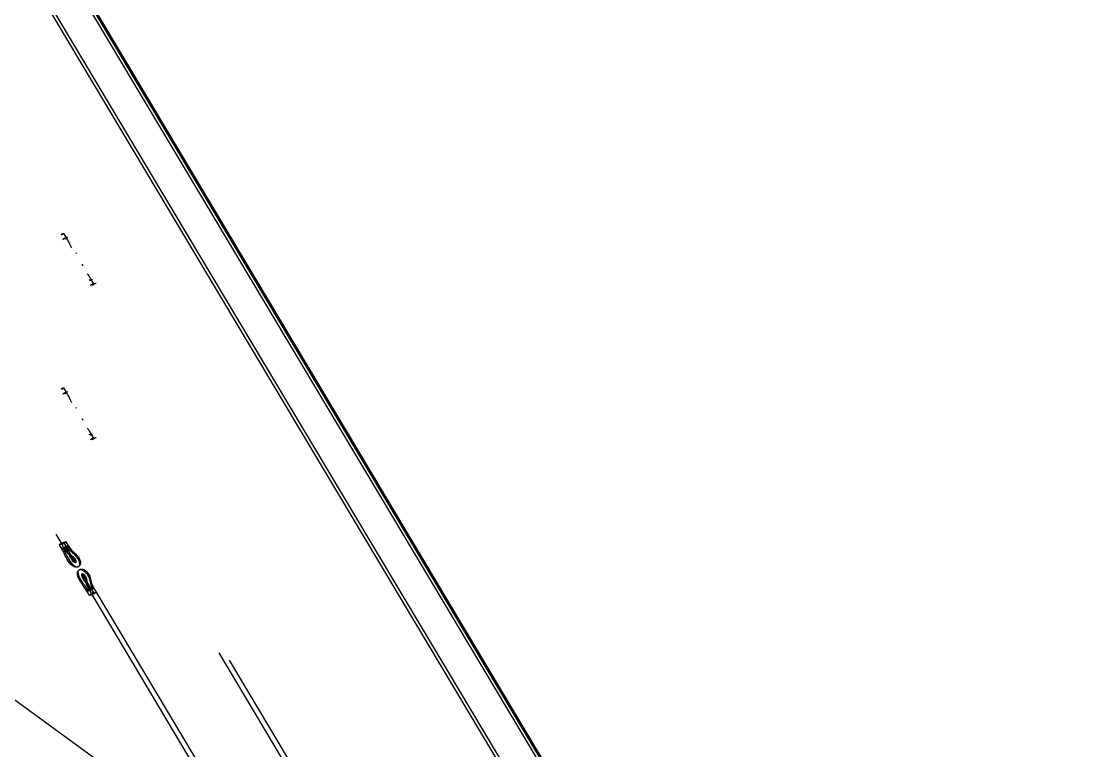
# Model space of a CAD drawing. Extents: x 0 to 478, y 0 to 494.
# Drawn here: x 251 to 356.8, y 249.4 to 322.3 of the extents above; entities that cross this region are included whole.
import ezdxf

# ---------------------------------------------------------------- set-up
doc = ezdxf.new("R2010")
doc.units = 0
doc.layers.get('0').update_dxf_attribs({"linetype": 'CONTINUOUS'})

msp = doc.modelspace()

# ---------------------------------------------------------------- linework, layer by layer
at = {"color": 253}
for p, q in [((356.154, 159.589), (211.946, 401.084)), ((356.21, 159.767), (212.003, 401.264)), ((355.858, 159.511), (211.707, 400.911)), ((353.028, 157.452), (208.821, 398.949)), ((353.325, 157.532), (209.119, 399.027)), ((356.842, 177.061), (133.75, 339.386)), ((255.203, 300.546), (255.239, 300.486)), ((255.288, 301.13), (255.541, 300.707)), ((255.45, 300.612), (255.486, 300.551)), ((255.487, 300.551), (255.45, 300.612)), ((258.294, 296.096), (258.04, 296.521)), ((255.288, 285.696), (255.541, 285.272)), ((255.203, 285.111), (255.239, 285.052)), ((255.45, 285.177), (255.486, 285.116)), ((255.487, 285.117), (255.45, 285.177)), ((258.294, 280.661), (258.04, 281.085)), ((254.5, 271.085), (255.105, 270.071)), ((254.859, 270.004), (255.112, 269.582)), ((255.359, 269.646), (255.105, 270.071)), ((255.288, 270.261), (255.541, 269.838)), ((255.53, 270.335), (255.535, 270.327)), ((255.787, 269.903), (255.535, 270.327)), ((258.294, 265.227), (258.04, 265.65)), ((258.288, 265.716), (258.541, 265.293)), ((257.865, 264.971), (257.612, 265.394)), ((257.859, 265.46), (258.112, 265.037)), ((258.112, 265.037), (299.653, 195.468)), ((258.541, 265.293), (300.083, 195.726)), ((270.798, 259.226), (299.653, 210.903)), ((271.828, 258.477), (300.083, 211.16))]:
    msp.add_line(p, q, dxfattribs=at)
for points in [[(255.049, 301.035), (255.107, 301.07), (255.165, 301.099), (255.209, 301.117)], [(255.196, 301.035), (255.166, 301.013), (255.129, 300.988), (255.09, 300.966)], [(255.203, 300.546), (255.265, 300.591), (255.348, 300.64), (255.417, 300.673)], [(255.209, 301.117), (255.254, 301.134), (255.283, 301.14), (255.288, 301.13)], [(255.45, 300.612), (255.418, 300.589), (255.382, 300.565), (255.344, 300.542)], [(255.417, 300.673), (255.487, 300.706), (255.534, 300.72), (255.541, 300.707)], [(255.661, 300.737), (255.593, 300.706), (255.51, 300.656), (255.45, 300.612)], [(255.541, 300.707), (255.549, 300.695), (255.513, 300.658), (255.45, 300.612)], [(255.541, 300.707), (255.668, 300.496), (255.783, 300.286), (255.863, 300.098)], [(255.863, 300.098), (255.906, 299.998), (255.95, 299.901), (256.008, 299.798)], [(256.008, 299.798), (256.03, 299.758), (256.053, 299.718), (256.077, 299.678)], [(256.569, 299.143), (256.569, 299.143), (256.54, 299.142), (256.518, 299.124)], [(256.541, 299.153), (256.542, 299.151), (256.544, 299.151), (256.545, 299.15)], [(256.545, 299.15), (256.562, 299.145), (256.569, 299.142), (256.569, 299.143)], [(257.129, 297.979), (257.153, 297.992), (257.168, 298.027), (257.168, 298.031)], [(257.168, 298.031), (257.165, 298.031), (257.167, 298.01), (257.174, 297.966)], [(257.174, 297.966), (257.176, 297.946), (257.183, 297.921), (257.192, 297.892)], [(257.641, 297.118), (257.672, 297.077), (257.704, 297.035), (257.736, 296.991)], [(257.736, 296.991), (257.841, 296.845), (257.943, 296.688), (258.04, 296.521)], [(257.914, 296.485), (257.879, 296.468), (257.841, 296.448), (257.803, 296.426)], [(258.04, 296.521), (258.034, 296.533), (257.985, 296.519), (257.915, 296.485)], [(257.949, 296.424), (258.01, 296.468), (258.094, 296.519), (258.162, 296.551)], [(257.949, 296.424), (258.014, 296.471), (258.049, 296.507), (258.04, 296.521)], [(258.17, 296.063), (258.1, 296.03), (258.018, 295.981), (257.956, 295.935)], [(258.097, 295.931), (258.134, 295.954), (258.171, 295.978), (258.203, 296.001)], [(258.294, 296.096), (258.287, 296.109), (258.239, 296.096), (258.17, 296.063)], [(258.203, 296.001), (258.266, 296.047), (258.348, 296.095), (258.417, 296.128)], [(258.203, 296.001), (258.265, 296.047), (258.345, 296.093), (258.414, 296.127)], [(258.203, 296.001), (258.266, 296.048), (258.301, 296.084), (258.294, 296.096)], [(258.417, 296.128), (258.487, 296.161), (258.534, 296.175), (258.541, 296.163)], [(255.049, 285.6), (255.107, 285.634), (255.165, 285.665), (255.209, 285.683)], [(255.209, 285.683), (255.254, 285.7), (255.283, 285.704), (255.288, 285.696)], [(255.196, 285.601), (255.166, 285.578), (255.129, 285.554), (255.09, 285.531)], [(255.203, 285.111), (255.265, 285.157), (255.348, 285.206), (255.417, 285.239)], [(255.45, 285.177), (255.418, 285.153), (255.382, 285.13), (255.344, 285.108)], [(255.417, 285.239), (255.487, 285.272), (255.534, 285.284), (255.541, 285.272)], [(255.661, 285.303), (255.593, 285.271), (255.51, 285.221), (255.45, 285.177)], [(255.541, 285.272), (255.549, 285.259), (255.513, 285.224), (255.45, 285.177)], [(255.541, 285.272), (255.668, 285.061), (255.783, 284.851), (255.863, 284.663)], [(255.863, 284.663), (255.906, 284.562), (255.95, 284.466), (256.008, 284.362)], [(256.008, 284.362), (256.03, 284.322), (256.053, 284.282), (256.077, 284.243)], [(256.569, 283.708), (256.569, 283.709), (256.54, 283.706), (256.518, 283.688)], [(256.541, 283.717), (256.542, 283.717), (256.544, 283.716), (256.545, 283.716)], [(256.545, 283.716), (256.562, 283.709), (256.569, 283.706), (256.569, 283.708)], [(257.129, 282.543), (257.153, 282.557), (257.168, 282.593), (257.168, 282.597)], [(257.168, 282.597), (257.165, 282.597), (257.167, 282.575), (257.174, 282.532)], [(257.174, 282.532), (257.176, 282.51), (257.183, 282.485), (257.192, 282.458)], [(257.641, 281.684), (257.672, 281.642), (257.704, 281.599), (257.736, 281.557)], [(257.736, 281.557), (257.841, 281.409), (257.943, 281.252), (258.04, 281.085)], [(257.914, 281.05), (257.879, 281.033), (257.841, 281.012), (257.803, 280.99)], [(258.04, 281.085), (258.034, 281.098), (257.985, 281.084), (257.915, 281.051)], [(257.949, 280.99), (258.01, 281.034), (258.094, 281.084), (258.162, 281.116)], [(257.949, 280.99), (258.014, 281.036), (258.049, 281.073), (258.04, 281.085)], [(258.17, 280.628), (258.1, 280.595), (258.018, 280.547), (257.956, 280.501)], [(258.097, 280.497), (258.134, 280.519), (258.171, 280.544), (258.203, 280.566)], [(258.294, 280.661), (258.287, 280.673), (258.239, 280.661), (258.17, 280.628)], [(258.203, 280.566), (258.266, 280.611), (258.348, 280.661), (258.417, 280.694)], [(258.203, 280.566), (258.265, 280.611), (258.345, 280.659), (258.414, 280.693)], [(258.203, 280.566), (258.266, 280.613), (258.301, 280.648), (258.294, 280.661)], [(258.417, 280.694), (258.487, 280.727), (258.534, 280.739), (258.541, 280.727)], [(254.859, 270.004), (254.852, 270.017), (254.886, 270.054), (254.949, 270.1)], [(254.982, 270.039), (254.914, 270.004), (254.865, 269.992), (254.859, 270.004)], [(254.949, 270.1), (255.013, 270.145), (255.094, 270.195), (255.163, 270.228)], [(255.196, 270.166), (255.134, 270.12), (255.053, 270.072), (254.982, 270.039)], [(255.196, 270.166), (255.133, 270.119), (255.098, 270.083), (255.105, 270.071)], [(255.105, 270.071), (255.098, 270.083), (255.133, 270.119), (255.196, 270.166)], [(255.341, 270.164), (255.222, 270.093), (255.118, 270.051), (255.105, 270.071)], [(255.105, 270.071), (255.113, 270.058), (255.16, 270.071), (255.229, 270.104)], [(255.163, 270.228), (255.233, 270.261), (255.28, 270.273), (255.288, 270.261)], [(255.411, 270.293), (255.341, 270.26), (255.259, 270.211), (255.196, 270.166)], [(255.196, 270.166), (255.259, 270.211), (255.341, 270.26), (255.411, 270.293)], [(255.288, 270.261), (255.295, 270.249), (255.261, 270.213), (255.196, 270.166)], [(255.203, 269.677), (255.265, 269.722), (255.348, 269.77), (255.417, 269.803)], [(255.229, 270.104), (255.3, 270.137), (255.381, 270.185), (255.444, 270.232)], [(255.535, 270.327), (255.546, 270.308), (255.459, 270.235), (255.341, 270.164)], [(255.535, 270.327), (255.528, 270.339), (255.48, 270.325), (255.411, 270.293)], [(255.411, 270.293), (255.48, 270.325), (255.528, 270.339), (255.535, 270.327)], [(255.417, 269.803), (255.487, 269.837), (255.534, 269.85), (255.541, 269.838)], [(255.444, 270.232), (255.507, 270.278), (255.542, 270.315), (255.535, 270.327)], [(255.663, 269.869), (255.596, 269.838), (255.512, 269.787), (255.45, 269.743)], [(255.541, 269.838), (255.549, 269.825), (255.513, 269.788), (255.45, 269.743)], [(255.483, 269.681), (255.55, 269.712), (255.636, 269.764), (255.697, 269.808)], [(255.541, 269.838), (255.668, 269.626), (255.783, 269.416), (255.863, 269.227)], [(255.787, 269.903), (255.782, 269.915), (255.732, 269.903), (255.663, 269.869)], [(255.697, 269.808), (255.76, 269.853), (255.796, 269.892), (255.787, 269.903)], [(255.973, 269.422), (255.896, 269.507), (255.809, 269.619), (255.697, 269.808)], [(255.787, 269.903), (255.904, 269.707), (256.042, 269.518), (256.188, 269.38)], [(255.112, 269.582), (255.104, 269.594), (255.139, 269.63), (255.203, 269.677)], [(255.236, 269.615), (255.166, 269.582), (255.119, 269.569), (255.112, 269.582)], [(255.385, 269.073), (255.317, 269.227), (255.218, 269.404), (255.112, 269.582)], [(255.203, 269.677), (255.324, 269.472), (255.388, 269.353), (255.429, 269.266)], [(255.45, 269.743), (255.386, 269.696), (255.305, 269.647), (255.236, 269.615)], [(255.45, 269.743), (255.386, 269.696), (255.35, 269.659), (255.359, 269.646)], [(255.359, 269.646), (255.366, 269.634), (255.414, 269.647), (255.483, 269.681)], [(255.735, 269.13), (255.595, 269.281), (255.469, 269.462), (255.359, 269.646)], [(255.538, 268.744), (255.48, 268.858), (255.429, 268.967), (255.385, 269.073)], [(255.429, 269.266), (255.472, 269.18), (255.495, 269.118), (255.539, 269.022)], [(255.45, 269.743), (255.58, 269.522), (255.661, 269.373), (255.716, 269.258)], [(255.846, 269.194), (255.723, 269.326), (255.59, 269.51), (255.45, 269.743)], [(256.019, 268.061), (255.826, 268.256), (255.665, 268.505), (255.538, 268.744)], [(255.539, 269.022), (255.626, 268.832), (255.756, 268.595), (255.922, 268.371)], [(255.716, 269.258), (255.772, 269.142), (255.801, 269.066), (255.833, 268.999)], [(256.038, 268.843), (255.939, 268.93), (255.834, 269.021), (255.735, 269.13)], [(255.833, 268.999), (255.895, 268.861), (256.004, 268.666), (256.111, 268.525)], [(256.157, 268.897), (256.077, 268.968), (255.969, 269.059), (255.846, 269.194)], [(255.863, 269.227), (255.906, 269.128), (255.95, 269.032), (256.008, 268.927)], [(256.214, 269.193), (256.124, 269.274), (256.052, 269.336), (255.973, 269.422)], [(256.008, 268.927), (256.082, 268.792), (256.169, 268.653), (256.27, 268.53)], [(256.314, 268.564), (256.228, 268.665), (256.137, 268.757), (256.038, 268.843)], [(256.486, 268.545), (256.441, 268.625), (256.322, 268.753), (256.157, 268.897)], [(256.188, 269.38), (256.263, 269.311), (256.337, 269.244), (256.414, 269.177)], [(256.734, 268.61), (256.582, 268.859), (256.394, 269.033), (256.214, 269.193)], [(256.414, 269.177), (256.498, 269.101), (256.581, 269.019), (256.66, 268.931)], [(256.66, 268.931), (256.807, 268.767), (256.921, 268.558), (256.96, 268.374)], [(255.922, 268.371), (256.088, 268.15), (256.287, 267.947), (256.487, 267.855)], [(256.33, 267.829), (256.226, 267.878), (256.118, 267.961), (256.019, 268.061)], [(256.111, 268.525), (256.219, 268.38), (256.328, 268.282), (256.392, 268.254)], [(256.27, 268.53), (256.319, 268.468), (256.37, 268.414), (256.423, 268.368)], [(256.449, 268.341), (256.423, 268.412), (256.373, 268.493), (256.314, 268.564)], [(256.576, 267.774), (256.497, 267.772), (256.416, 267.79), (256.33, 267.829)], [(256.392, 268.254), (256.438, 268.232), (256.487, 268.231), (256.518, 268.254)], [(256.423, 268.368), (256.474, 268.321), (256.523, 268.29), (256.545, 268.28)], [(256.479, 268.201), (256.48, 268.198), (256.482, 268.259), (256.449, 268.341)], [(256.518, 268.254), (256.494, 268.239), (256.478, 268.205), (256.479, 268.201)], [(256.547, 268.295), (256.566, 268.347), (256.538, 268.461), (256.486, 268.545)], [(256.487, 267.855), (256.625, 267.795), (256.734, 267.794), (256.811, 267.849)], [(256.518, 268.254), (256.532, 268.264), (256.541, 268.278), (256.547, 268.295)], [(256.569, 268.274), (256.569, 268.274), (256.54, 268.272), (256.518, 268.254)], [(256.545, 268.28), (256.562, 268.275), (256.569, 268.272), (256.569, 268.274)], [(256.811, 267.849), (256.744, 267.801), (256.665, 267.775), (256.576, 267.774)], [(256.889, 267.961), (256.938, 268.119), (256.879, 268.365), (256.734, 268.61)], [(256.959, 268.06), (256.931, 267.971), (256.882, 267.902), (256.811, 267.849)], [(256.811, 267.849), (256.847, 267.875), (256.872, 267.911), (256.889, 267.961)], [(256.96, 268.374), (256.986, 268.257), (256.986, 268.151), (256.959, 268.06)], [(256.755, 266.756), (256.696, 266.91), (256.66, 267.061), (256.668, 267.189)], [(256.668, 267.189), (256.673, 267.264), (256.691, 267.33), (256.725, 267.386)], [(256.88, 266.766), (256.772, 267.003), (256.708, 267.242), (256.757, 267.401)], [(256.725, 267.386), (256.752, 267.437), (256.789, 267.48), (256.835, 267.513)], [(257.03, 266.24), (256.923, 266.407), (256.824, 266.583), (256.755, 266.756)], [(256.757, 267.401), (256.774, 267.451), (256.8, 267.488), (256.835, 267.513)], [(256.835, 267.513), (256.902, 267.561), (256.979, 267.588), (257.067, 267.59)], [(256.835, 267.513), (256.913, 267.57), (257.021, 267.568), (257.158, 267.509)], [(257.273, 266.119), (257.14, 266.296), (256.99, 266.528), (256.88, 266.766)], [(257.067, 267.59), (257.165, 267.593), (257.267, 267.564), (257.375, 267.503)], [(257.077, 267.09), (257.079, 267.089), (257.106, 267.091), (257.129, 267.109)], [(257.145, 267.058), (257.096, 267.089), (257.077, 267.09), (257.077, 267.09)], [(257.175, 266.743), (257.103, 266.897), (257.081, 267.018), (257.101, 267.068)], [(257.101, 267.068), (257.106, 267.085), (257.116, 267.098), (257.129, 267.109)], [(257.129, 267.109), (257.153, 267.123), (257.168, 267.158), (257.168, 267.162)], [(257.129, 267.109), (257.16, 267.131), (257.208, 267.13), (257.255, 267.109)], [(257.303, 266.911), (257.251, 266.974), (257.19, 267.028), (257.145, 267.058)], [(257.158, 267.509), (257.357, 267.416), (257.568, 267.211), (257.715, 266.966)], [(257.168, 267.162), (257.165, 267.162), (257.167, 267.14), (257.174, 267.097)], [(257.174, 267.097), (257.185, 267.035), (257.215, 266.945), (257.256, 266.855)], [(257.462, 266.27), (257.365, 266.399), (257.244, 266.59), (257.175, 266.743)], [(257.255, 267.109), (257.321, 267.08), (257.42, 266.984), (257.469, 266.9)], [(257.256, 266.855), (257.335, 266.686), (257.447, 266.508), (257.562, 266.351)], [(257.397, 266.77), (257.371, 266.819), (257.34, 266.865), (257.303, 266.911)], [(257.375, 267.503), (257.536, 267.411), (257.7, 267.242), (257.812, 267.051)], [(257.476, 266.566), (257.458, 266.634), (257.431, 266.701), (257.397, 266.77)], [(257.469, 266.9), (257.52, 266.82), (257.564, 266.672), (257.593, 266.493)], [(257.715, 266.966), (257.863, 266.715), (257.904, 266.503), (257.94, 266.305)], [(257.812, 267.051), (257.938, 266.835), (257.983, 266.619), (258.016, 266.423)], [(257.222, 265.973), (257.156, 266.057), (257.092, 266.146), (257.03, 266.24)], [(257.612, 265.394), (257.487, 265.607), (257.356, 265.806), (257.222, 265.973)], [(257.445, 265.891), (257.386, 265.973), (257.34, 266.029), (257.273, 266.119)], [(257.703, 265.489), (257.581, 265.693), (257.505, 265.809), (257.445, 265.891)], [(257.645, 266.029), (257.565, 266.139), (257.508, 266.207), (257.462, 266.27)], [(257.524, 266.338), (257.511, 266.415), (257.495, 266.49), (257.476, 266.566)], [(257.63, 265.919), (257.572, 266.067), (257.543, 266.211), (257.524, 266.338)], [(257.562, 266.351), (257.619, 266.278), (257.677, 266.201), (257.736, 266.121)], [(257.593, 266.493), (257.608, 266.404), (257.623, 266.289), (257.674, 266.135)], [(257.859, 265.46), (257.765, 265.614), (257.689, 265.767), (257.63, 265.919)], [(257.949, 265.555), (257.818, 265.775), (257.724, 265.919), (257.645, 266.029)], [(257.674, 266.135), (257.724, 265.979), (257.809, 265.791), (257.949, 265.555)], [(257.917, 265.617), (257.847, 265.584), (257.766, 265.535), (257.703, 265.489)], [(257.736, 266.121), (257.841, 265.974), (257.943, 265.818), (258.04, 265.65)], [(257.736, 265.428), (257.806, 265.461), (257.888, 265.509), (257.949, 265.555)], [(257.859, 265.46), (257.85, 265.472), (257.888, 265.509), (257.949, 265.555)], [(258.04, 265.65), (258.034, 265.662), (257.987, 265.65), (257.917, 265.617)], [(257.94, 266.305), (257.956, 266.204), (257.969, 266.125), (258.001, 266.029)], [(257.949, 265.555), (258.011, 265.6), (258.095, 265.65), (258.165, 265.683)], [(257.949, 265.555), (258.014, 265.602), (258.049, 265.637), (258.04, 265.65)], [(258.197, 265.621), (258.136, 265.576), (258.051, 265.526), (257.983, 265.493)], [(258.001, 266.029), (258.032, 265.931), (258.084, 265.81), (258.197, 265.621)], [(258.016, 266.423), (258.034, 266.313), (258.051, 266.216), (258.097, 266.098)], [(258.097, 266.098), (258.139, 265.981), (258.211, 265.846), (258.288, 265.716)], [(258.165, 265.683), (258.232, 265.715), (258.282, 265.728), (258.288, 265.716)], [(258.288, 265.716), (258.297, 265.704), (258.259, 265.666), (258.197, 265.621)], [(257.703, 265.489), (257.639, 265.443), (257.605, 265.406), (257.612, 265.394)], [(257.612, 265.394), (257.619, 265.381), (257.667, 265.395), (257.736, 265.428)], [(257.956, 265.066), (257.891, 265.019), (257.857, 264.983), (257.865, 264.971)], [(257.983, 265.493), (257.915, 265.461), (257.865, 265.447), (257.859, 265.46)], [(257.865, 264.971), (257.872, 264.958), (257.919, 264.971), (257.99, 265.003)], [(258.17, 265.193), (258.1, 265.159), (258.018, 265.111), (257.956, 265.066)], [(257.99, 265.003), (258.058, 265.037), (258.139, 265.086), (258.203, 265.132)], [(258.112, 265.037), (258.104, 265.049), (258.139, 265.085), (258.203, 265.132)], [(258.112, 265.037), (258.104, 265.049), (258.139, 265.085), (258.203, 265.132)], [(258.348, 265.129), (258.228, 265.059), (258.123, 265.017), (258.112, 265.037)], [(258.236, 265.07), (258.166, 265.037), (258.119, 265.024), (258.112, 265.037)], [(258.294, 265.227), (258.287, 265.239), (258.239, 265.225), (258.17, 265.193)], [(258.203, 265.132), (258.266, 265.177), (258.348, 265.225), (258.417, 265.259)], [(258.203, 265.132), (258.266, 265.177), (258.348, 265.225), (258.417, 265.259)], [(258.203, 265.132), (258.266, 265.177), (258.301, 265.214), (258.294, 265.227)], [(258.45, 265.196), (258.386, 265.151), (258.305, 265.103), (258.236, 265.07)], [(258.541, 265.293), (258.553, 265.274), (258.466, 265.201), (258.348, 265.129)], [(258.417, 265.259), (258.487, 265.292), (258.534, 265.304), (258.541, 265.293)], [(258.417, 265.259), (258.487, 265.292), (258.534, 265.304), (258.541, 265.293)], [(258.541, 265.293), (258.549, 265.281), (258.513, 265.243), (258.45, 265.196)]]:
    msp.add_open_spline(points, degree=3, dxfattribs=at)

doc.saveas('drawing.dxf')
